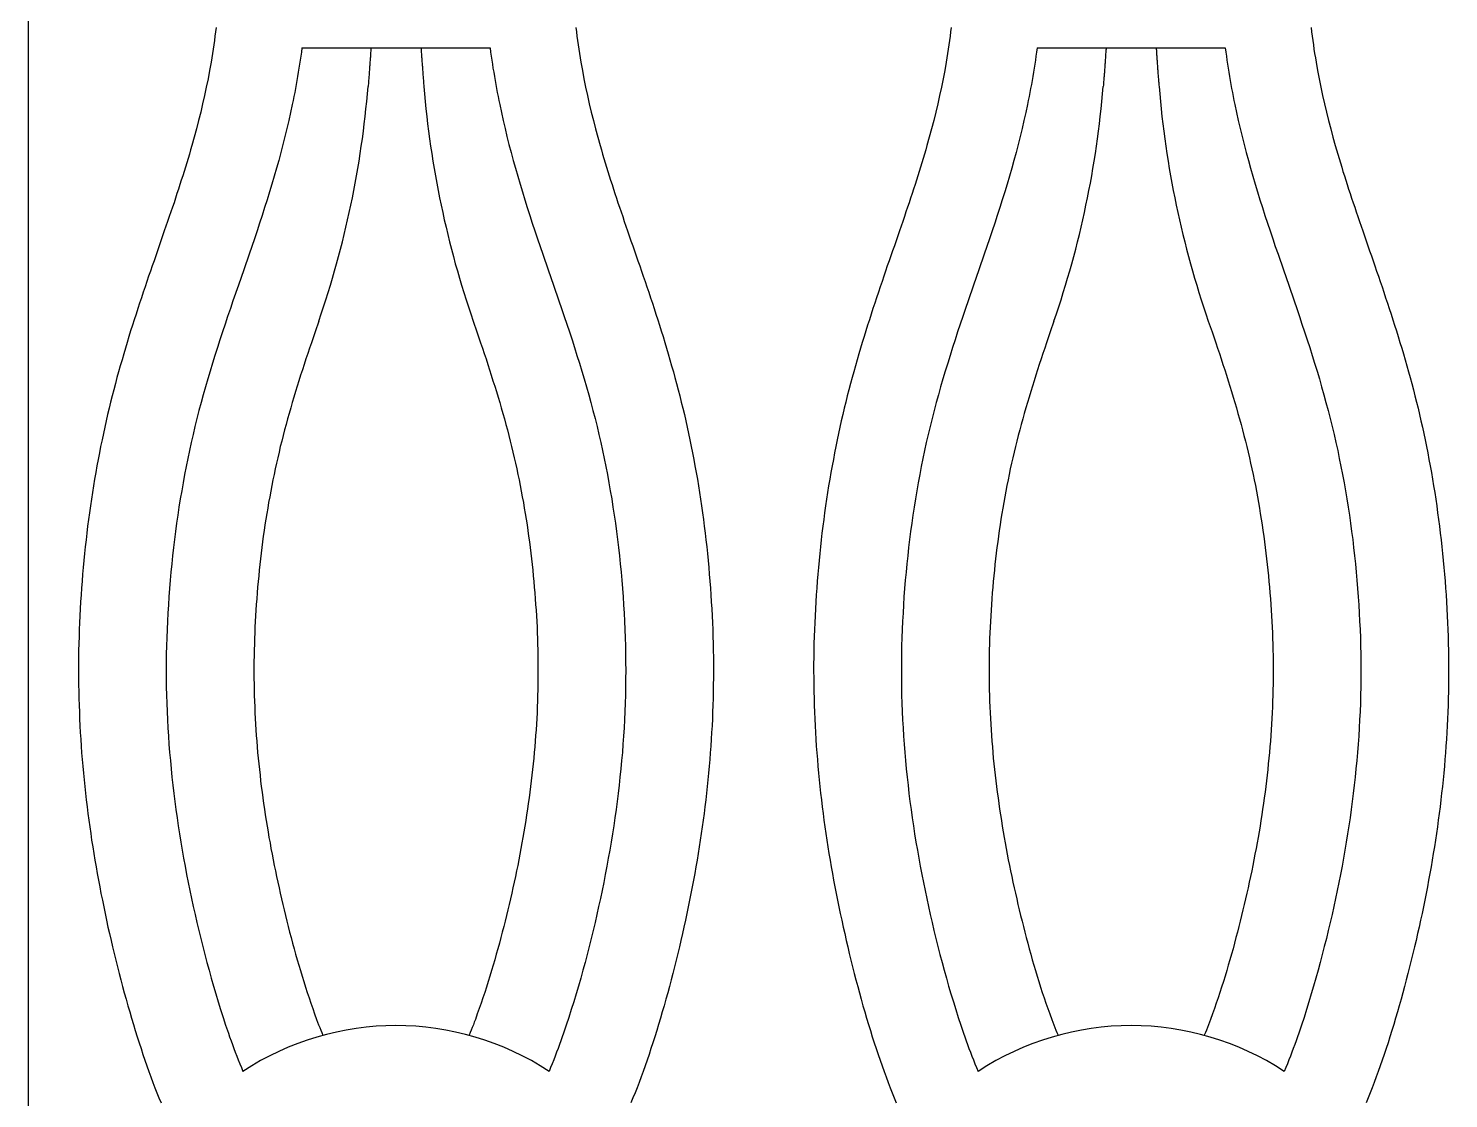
# Model space of a CAD drawing. Extents: x -111 to 2985, y -118 to 122.
# Drawn here: x -44.64 to -28.36, y 59.14 to 71.41 of the extents above; entities that cross this region are included whole.
import ezdxf

# ---------------------------------------------------------------- set-up
doc = ezdxf.new("R2010")
doc.units = 0
doc.layers.add('LAYER_03', color=5, linetype='CONTINUOUS')

msp = doc.modelspace()

# ---------------------------------------------------------------- linework, layer by layer
at = {"layer": 'LAYER_03'}
for points in [[(-44.641, 44.775), (-44.641, 81.499)], [(-42.49, 71.42), (-42.496, 71.369), (-42.502, 71.319), (-42.509, 71.269), (-42.516, 71.219), (-42.524, 71.17), (-42.531, 71.12), (-42.539, 71.071), (-42.547, 71.022), (-42.564, 70.925), (-42.582, 70.829), (-42.602, 70.733), (-42.622, 70.638), (-42.644, 70.543), (-42.666, 70.447), (-42.69, 70.352), (-42.715, 70.257), (-42.741, 70.16), (-42.768, 70.064), (-42.782, 70.015), (-42.796, 69.966), (-42.811, 69.917), (-42.826, 69.868), (-42.841, 69.819), (-42.856, 69.769), (-42.872, 69.719), (-42.888, 69.668), (-42.904, 69.617), (-42.921, 69.566), (-42.938, 69.515), (-42.955, 69.463), (-42.972, 69.41), (-42.99, 69.357), (-43.008, 69.304), (-43.026, 69.25), (-43.045, 69.196), (-43.064, 69.141), (-43.083, 69.086), (-43.102, 69.03), (-43.122, 68.974), (-43.141, 68.917), (-43.161, 68.86), (-43.181, 68.802), (-43.201, 68.743), (-43.222, 68.685), (-43.242, 68.625), (-43.263, 68.566), (-43.283, 68.505), (-43.304, 68.444), (-43.325, 68.383), (-43.345, 68.321), (-43.366, 68.259), (-43.387, 68.196), (-43.407, 68.133), (-43.428, 68.069), (-43.448, 68.005), (-43.469, 67.94), (-43.489, 67.875), (-43.509, 67.809), (-43.529, 67.743), (-43.549, 67.676), (-43.568, 67.609), (-43.588, 67.542), (-43.607, 67.473), (-43.626, 67.405), (-43.644, 67.336), (-43.663, 67.266), (-43.681, 67.196), (-43.699, 67.125), (-43.716, 67.054), (-43.733, 66.982), (-43.75, 66.91), (-43.766, 66.838), (-43.782, 66.764), (-43.797, 66.691), (-43.813, 66.617), (-43.827, 66.543), (-43.842, 66.468), (-43.855, 66.393), (-43.869, 66.317), (-43.882, 66.241), (-43.895, 66.165), (-43.907, 66.088), (-43.919, 66.012), (-43.93, 65.935), (-43.941, 65.857), (-43.952, 65.779), (-43.962, 65.702), (-43.971, 65.624), (-43.98, 65.545), (-43.989, 65.467), (-43.998, 65.388), (-44.005, 65.309), (-44.013, 65.23), (-44.02, 65.151), (-44.026, 65.072), (-44.032, 64.993), (-44.038, 64.914), (-44.043, 64.834), (-44.047, 64.755), (-44.051, 64.676), (-44.055, 64.596), (-44.058, 64.517), (-44.061, 64.438), (-44.063, 64.358), (-44.065, 64.279), (-44.066, 64.2), (-44.067, 64.121), (-44.067, 64.042), (-44.067, 63.963), (-44.066, 63.885), (-44.064, 63.806), (-44.063, 63.728), (-44.06, 63.65), (-44.057, 63.571), (-44.054, 63.493), (-44.05, 63.415), (-44.046, 63.338), (-44.041, 63.26), (-44.036, 63.182), (-44.031, 63.105), (-44.025, 63.027), (-44.018, 62.95), (-44.011, 62.873), (-44.003, 62.795), (-43.995, 62.718), (-43.987, 62.641), (-43.978, 62.564), (-43.969, 62.487), (-43.959, 62.41), (-43.949, 62.334), (-43.938, 62.257), (-43.927, 62.18), (-43.916, 62.103), (-43.904, 62.027), (-43.891, 61.95), (-43.879, 61.873), (-43.865, 61.797), (-43.852, 61.72), (-43.838, 61.644), (-43.823, 61.567), (-43.809, 61.491), (-43.793, 61.414), (-43.778, 61.338), (-43.762, 61.261), (-43.745, 61.185), (-43.729, 61.108), (-43.712, 61.032), (-43.694, 60.955), (-43.676, 60.879), (-43.658, 60.803), (-43.639, 60.727), (-43.62, 60.652), (-43.601, 60.576), (-43.582, 60.501), (-43.562, 60.427), (-43.542, 60.353), (-43.522, 60.279), (-43.501, 60.206), (-43.48, 60.134), (-43.459, 60.062), (-43.438, 59.991), (-43.416, 59.92), (-43.394, 59.851), (-43.372, 59.782), (-43.35, 59.714), (-43.328, 59.647), (-43.306, 59.581), (-43.283, 59.516), (-43.26, 59.452), (-43.237, 59.389), (-43.214, 59.327), (-43.191, 59.266), (-43.168, 59.207), (-43.145, 59.149), (-43.121, 59.092)], [(-38.364, 71.42), (-38.358, 71.369), (-38.352, 71.319), (-38.345, 71.269), (-38.338, 71.219), (-38.331, 71.17), (-38.323, 71.12), (-38.315, 71.071), (-38.307, 71.022), (-38.29, 70.925), (-38.272, 70.829), (-38.253, 70.733), (-38.232, 70.638), (-38.211, 70.543), (-38.188, 70.447), (-38.164, 70.352), (-38.139, 70.257), (-38.113, 70.16), (-38.086, 70.064), (-38.072, 70.015), (-38.058, 69.966), (-38.043, 69.917), (-38.029, 69.868), (-38.014, 69.819), (-37.998, 69.769), (-37.982, 69.719), (-37.966, 69.668), (-37.95, 69.617), (-37.934, 69.566), (-37.917, 69.515), (-37.9, 69.463), (-37.882, 69.41), (-37.864, 69.357), (-37.846, 69.304), (-37.828, 69.25), (-37.81, 69.196), (-37.791, 69.141), (-37.772, 69.086), (-37.752, 69.03), (-37.733, 68.974), (-37.713, 68.917), (-37.693, 68.86), (-37.673, 68.802), (-37.653, 68.743), (-37.633, 68.685), (-37.612, 68.625), (-37.592, 68.566), (-37.571, 68.505), (-37.55, 68.444), (-37.53, 68.383), (-37.509, 68.321), (-37.488, 68.259), (-37.468, 68.196), (-37.447, 68.133), (-37.427, 68.069), (-37.406, 68.005), (-37.386, 67.94), (-37.365, 67.875), (-37.345, 67.809), (-37.325, 67.743), (-37.306, 67.676), (-37.286, 67.609), (-37.267, 67.542), (-37.247, 67.473), (-37.229, 67.405), (-37.21, 67.336), (-37.192, 67.266), (-37.173, 67.196), (-37.156, 67.125), (-37.138, 67.054), (-37.121, 66.982), (-37.105, 66.91), (-37.088, 66.838), (-37.072, 66.764), (-37.057, 66.691), (-37.042, 66.617), (-37.027, 66.543), (-37.013, 66.468), (-36.999, 66.393), (-36.985, 66.317), (-36.972, 66.241), (-36.96, 66.165), (-36.947, 66.088), (-36.936, 66.012), (-36.924, 65.935), (-36.913, 65.857), (-36.903, 65.779), (-36.893, 65.702), (-36.883, 65.624), (-36.874, 65.545), (-36.865, 65.467), (-36.857, 65.388), (-36.849, 65.309), (-36.842, 65.23), (-36.835, 65.151), (-36.828, 65.072), (-36.822, 64.993), (-36.817, 64.914), (-36.812, 64.834), (-36.807, 64.755), (-36.803, 64.676), (-36.799, 64.596), (-36.796, 64.517), (-36.793, 64.438), (-36.791, 64.358), (-36.79, 64.279), (-36.788, 64.2), (-36.788, 64.121), (-36.787, 64.042), (-36.788, 63.963), (-36.789, 63.885), (-36.79, 63.806), (-36.792, 63.728), (-36.794, 63.65), (-36.797, 63.571), (-36.8, 63.493), (-36.804, 63.415), (-36.808, 63.338), (-36.813, 63.26), (-36.818, 63.182), (-36.824, 63.105), (-36.83, 63.027), (-36.836, 62.95), (-36.843, 62.873), (-36.851, 62.795), (-36.859, 62.718), (-36.867, 62.641), (-36.876, 62.564), (-36.886, 62.487), (-36.895, 62.41), (-36.905, 62.334), (-36.916, 62.257), (-36.927, 62.18), (-36.939, 62.103), (-36.951, 62.027), (-36.963, 61.95), (-36.976, 61.873), (-36.989, 61.797), (-37.002, 61.72), (-37.016, 61.644), (-37.031, 61.567), (-37.046, 61.491), (-37.061, 61.414), (-37.076, 61.338), (-37.092, 61.261), (-37.109, 61.185), (-37.126, 61.108), (-37.143, 61.032), (-37.16, 60.955), (-37.178, 60.879), (-37.196, 60.803), (-37.215, 60.727), (-37.234, 60.652), (-37.253, 60.576), (-37.273, 60.501), (-37.292, 60.427), (-37.312, 60.353), (-37.333, 60.279), (-37.353, 60.206), (-37.374, 60.134), (-37.395, 60.062), (-37.417, 59.991), (-37.438, 59.92), (-37.46, 59.851), (-37.482, 59.782), (-37.504, 59.714), (-37.526, 59.647), (-37.549, 59.581), (-37.571, 59.516), (-37.594, 59.452), (-37.617, 59.389), (-37.64, 59.327), (-37.663, 59.266), (-37.686, 59.207), (-37.71, 59.149), (-37.733, 59.092)], [(-34.062, 71.42), (-34.068, 71.369), (-34.074, 71.319), (-34.081, 71.269), (-34.088, 71.219), (-34.095, 71.17), (-34.103, 71.12), (-34.111, 71.071), (-34.119, 71.022), (-34.136, 70.925), (-34.154, 70.829), (-34.174, 70.733), (-34.194, 70.638), (-34.216, 70.543), (-34.238, 70.447), (-34.262, 70.352), (-34.287, 70.257), (-34.313, 70.16), (-34.34, 70.064), (-34.354, 70.015), (-34.368, 69.966), (-34.383, 69.917), (-34.398, 69.868), (-34.413, 69.819), (-34.428, 69.769), (-34.444, 69.719), (-34.46, 69.668), (-34.476, 69.617), (-34.493, 69.566), (-34.509, 69.515), (-34.527, 69.463), (-34.544, 69.41), (-34.562, 69.357), (-34.58, 69.304), (-34.598, 69.25), (-34.617, 69.196), (-34.635, 69.141), (-34.655, 69.086), (-34.674, 69.03), (-34.693, 68.974), (-34.713, 68.917), (-34.733, 68.86), (-34.753, 68.802), (-34.773, 68.743), (-34.794, 68.685), (-34.814, 68.625), (-34.835, 68.566), (-34.855, 68.505), (-34.876, 68.444), (-34.897, 68.383), (-34.917, 68.321), (-34.938, 68.259), (-34.959, 68.196), (-34.979, 68.133), (-35, 68.069), (-35.02, 68.005), (-35.041, 67.94), (-35.061, 67.875), (-35.081, 67.809), (-35.101, 67.743), (-35.121, 67.676), (-35.14, 67.609), (-35.16, 67.542), (-35.179, 67.473), (-35.198, 67.405), (-35.216, 67.336), (-35.235, 67.266), (-35.253, 67.196), (-35.27, 67.125), (-35.288, 67.054), (-35.305, 66.982), (-35.322, 66.91), (-35.338, 66.838), (-35.354, 66.764), (-35.369, 66.691), (-35.384, 66.617), (-35.399, 66.543), (-35.413, 66.468), (-35.427, 66.393), (-35.441, 66.317), (-35.454, 66.241), (-35.467, 66.165), (-35.479, 66.088), (-35.491, 66.012), (-35.502, 65.935), (-35.513, 65.857), (-35.523, 65.779), (-35.533, 65.702), (-35.543, 65.624), (-35.552, 65.545), (-35.561, 65.467), (-35.569, 65.388), (-35.577, 65.309), (-35.585, 65.23), (-35.592, 65.151), (-35.598, 65.072), (-35.604, 64.993), (-35.61, 64.914), (-35.615, 64.834), (-35.619, 64.755), (-35.623, 64.676), (-35.627, 64.596), (-35.63, 64.517), (-35.633, 64.438), (-35.635, 64.358), (-35.637, 64.279), (-35.638, 64.2), (-35.639, 64.121), (-35.639, 64.042), (-35.638, 63.963), (-35.638, 63.885), (-35.636, 63.806), (-35.634, 63.728), (-35.632, 63.65), (-35.629, 63.571), (-35.626, 63.493), (-35.622, 63.415), (-35.618, 63.338), (-35.613, 63.26), (-35.608, 63.182), (-35.602, 63.105), (-35.596, 63.027), (-35.59, 62.95), (-35.583, 62.873), (-35.575, 62.795), (-35.567, 62.718), (-35.559, 62.641), (-35.55, 62.564), (-35.541, 62.487), (-35.531, 62.41), (-35.521, 62.334), (-35.51, 62.257), (-35.499, 62.18), (-35.488, 62.103), (-35.476, 62.027), (-35.463, 61.95), (-35.451, 61.873), (-35.437, 61.797), (-35.424, 61.72), (-35.41, 61.644), (-35.395, 61.567), (-35.381, 61.491), (-35.365, 61.414), (-35.35, 61.338), (-35.334, 61.261), (-35.317, 61.185), (-35.301, 61.108), (-35.283, 61.032), (-35.266, 60.955), (-35.248, 60.879), (-35.23, 60.803), (-35.211, 60.727), (-35.192, 60.652), (-35.173, 60.576), (-35.154, 60.501), (-35.134, 60.427), (-35.114, 60.353), (-35.093, 60.279), (-35.073, 60.206), (-35.052, 60.134), (-35.031, 60.062), (-35.01, 59.991), (-34.988, 59.92), (-34.966, 59.851), (-34.944, 59.782), (-34.922, 59.714), (-34.9, 59.647), (-34.877, 59.581), (-34.855, 59.516), (-34.832, 59.452), (-34.809, 59.389), (-34.786, 59.327), (-34.763, 59.266), (-34.74, 59.207), (-34.717, 59.149), (-34.693, 59.092)], [(-29.936, 71.42), (-29.93, 71.369), (-29.924, 71.319), (-29.917, 71.269), (-29.91, 71.219), (-29.903, 71.17), (-29.895, 71.12), (-29.887, 71.071), (-29.879, 71.022), (-29.862, 70.925), (-29.844, 70.829), (-29.824, 70.733), (-29.804, 70.638), (-29.782, 70.543), (-29.76, 70.447), (-29.736, 70.352), (-29.711, 70.257), (-29.685, 70.16), (-29.658, 70.064), (-29.644, 70.015), (-29.63, 69.966), (-29.615, 69.917), (-29.6, 69.868), (-29.585, 69.819), (-29.57, 69.769), (-29.554, 69.719), (-29.538, 69.668), (-29.522, 69.617), (-29.505, 69.566), (-29.489, 69.515), (-29.471, 69.463), (-29.454, 69.41), (-29.436, 69.357), (-29.418, 69.304), (-29.4, 69.25), (-29.381, 69.196), (-29.363, 69.141), (-29.344, 69.086), (-29.324, 69.03), (-29.305, 68.974), (-29.285, 68.917), (-29.265, 68.86), (-29.245, 68.802), (-29.225, 68.743), (-29.204, 68.685), (-29.184, 68.625), (-29.163, 68.566), (-29.143, 68.505), (-29.122, 68.444), (-29.102, 68.383), (-29.081, 68.321), (-29.06, 68.259), (-29.04, 68.196), (-29.019, 68.133), (-28.998, 68.069), (-28.978, 68.005), (-28.958, 67.94), (-28.937, 67.875), (-28.917, 67.809), (-28.897, 67.743), (-28.877, 67.676), (-28.858, 67.609), (-28.838, 67.542), (-28.819, 67.473), (-28.8, 67.405), (-28.782, 67.336), (-28.763, 67.266), (-28.745, 67.196), (-28.728, 67.125), (-28.71, 67.054), (-28.693, 66.982), (-28.676, 66.91), (-28.66, 66.838), (-28.644, 66.764), (-28.629, 66.691), (-28.614, 66.617), (-28.599, 66.543), (-28.585, 66.468), (-28.571, 66.393), (-28.557, 66.317), (-28.544, 66.241), (-28.532, 66.165), (-28.519, 66.088), (-28.507, 66.012), (-28.496, 65.935), (-28.485, 65.857), (-28.475, 65.779), (-28.465, 65.702), (-28.455, 65.624), (-28.446, 65.545), (-28.437, 65.467), (-28.429, 65.388), (-28.421, 65.309), (-28.413, 65.23), (-28.407, 65.151), (-28.4, 65.072), (-28.394, 64.993), (-28.389, 64.914), (-28.383, 64.834), (-28.379, 64.755), (-28.375, 64.676), (-28.371, 64.596), (-28.368, 64.517), (-28.365, 64.438), (-28.363, 64.358), (-28.361, 64.279), (-28.36, 64.2), (-28.36, 64.121), (-28.359, 64.042), (-28.36, 63.963), (-28.36, 63.885), (-28.362, 63.806), (-28.364, 63.728), (-28.366, 63.65), (-28.369, 63.571), (-28.372, 63.493), (-28.376, 63.415), (-28.38, 63.338), (-28.385, 63.26), (-28.39, 63.182), (-28.396, 63.105), (-28.402, 63.027), (-28.408, 62.95), (-28.415, 62.873), (-28.423, 62.795), (-28.431, 62.718), (-28.439, 62.641), (-28.448, 62.564), (-28.457, 62.487), (-28.467, 62.41), (-28.477, 62.334), (-28.488, 62.257), (-28.499, 62.18), (-28.511, 62.103), (-28.522, 62.027), (-28.535, 61.95), (-28.548, 61.873), (-28.561, 61.797), (-28.574, 61.72), (-28.588, 61.644), (-28.603, 61.567), (-28.618, 61.491), (-28.633, 61.414), (-28.648, 61.338), (-28.664, 61.261), (-28.681, 61.185), (-28.698, 61.108), (-28.715, 61.032), (-28.732, 60.955), (-28.75, 60.879), (-28.768, 60.803), (-28.787, 60.727), (-28.806, 60.652), (-28.825, 60.576), (-28.844, 60.501), (-28.864, 60.427), (-28.884, 60.353), (-28.905, 60.279), (-28.925, 60.206), (-28.946, 60.134), (-28.967, 60.062), (-28.989, 59.991), (-29.01, 59.92), (-29.032, 59.851), (-29.054, 59.782), (-29.076, 59.714), (-29.098, 59.647), (-29.121, 59.581), (-29.143, 59.516), (-29.166, 59.452), (-29.189, 59.389), (-29.212, 59.327), (-29.235, 59.266), (-29.258, 59.207), (-29.281, 59.149), (-29.305, 59.092)], [(-41.506, 71.184), (-41.512, 71.137), (-41.519, 71.091), (-41.525, 71.044), (-41.532, 70.998), (-41.54, 70.951), (-41.547, 70.905), (-41.555, 70.858), (-41.563, 70.812), (-41.571, 70.766), (-41.58, 70.72), (-41.588, 70.673), (-41.597, 70.627), (-41.607, 70.581), (-41.616, 70.535), (-41.636, 70.443), (-41.656, 70.351), (-41.677, 70.259), (-41.7, 70.168), (-41.723, 70.077), (-41.746, 69.986), (-41.771, 69.895), (-41.796, 69.804), (-41.822, 69.714), (-41.849, 69.624), (-41.876, 69.534), (-41.904, 69.444), (-41.933, 69.354), (-41.961, 69.265), (-41.991, 69.175), (-42.02, 69.086), (-42.05, 68.997), (-42.081, 68.908), (-42.111, 68.819), (-42.173, 68.641), (-42.234, 68.463), (-42.296, 68.285), (-42.326, 68.196), (-42.357, 68.107), (-42.387, 68.018), (-42.416, 67.929), (-42.445, 67.839), (-42.474, 67.75), (-42.503, 67.66), (-42.531, 67.57), (-42.558, 67.48), (-42.585, 67.39), (-42.611, 67.3), (-42.637, 67.209), (-42.662, 67.118), (-42.686, 67.027), (-42.709, 66.936), (-42.732, 66.845), (-42.754, 66.753), (-42.775, 66.662), (-42.795, 66.57), (-42.815, 66.478), (-42.833, 66.386), (-42.851, 66.293), (-42.868, 66.201), (-42.884, 66.108), (-42.9, 66.015), (-42.915, 65.922), (-42.929, 65.829), (-42.942, 65.736), (-42.955, 65.643), (-42.967, 65.55), (-42.978, 65.456), (-42.989, 65.363), (-42.998, 65.269), (-43.008, 65.176), (-43.016, 65.082), (-43.024, 64.988), (-43.031, 64.894), (-43.037, 64.8), (-43.043, 64.706), (-43.047, 64.612), (-43.052, 64.518), (-43.055, 64.424), (-43.058, 64.33), (-43.06, 64.236), (-43.061, 64.142), (-43.061, 64.048), (-43.061, 63.954), (-43.06, 63.86), (-43.058, 63.766), (-43.055, 63.672), (-43.051, 63.578), (-43.047, 63.484), (-43.042, 63.39), (-43.036, 63.296), (-43.03, 63.202), (-43.022, 63.108), (-43.014, 63.015), (-43.005, 62.921), (-42.996, 62.827), (-42.985, 62.734), (-42.974, 62.64), (-42.963, 62.547), (-42.95, 62.454), (-42.937, 62.361), (-42.923, 62.268), (-42.909, 62.175), (-42.894, 62.082), (-42.878, 61.989), (-42.862, 61.896), (-42.845, 61.804), (-42.827, 61.711), (-42.809, 61.619), (-42.79, 61.527), (-42.771, 61.435), (-42.751, 61.343), (-42.73, 61.251), (-42.709, 61.159), (-42.687, 61.068), (-42.665, 60.976), (-42.642, 60.885), (-42.619, 60.794), (-42.595, 60.703), (-42.57, 60.612), (-42.545, 60.522), (-42.519, 60.431), (-42.493, 60.341), (-42.466, 60.251), (-42.438, 60.161), (-42.409, 60.071), (-42.38, 59.982), (-42.349, 59.893), (-42.334, 59.848), (-42.318, 59.804), (-42.302, 59.76), (-42.286, 59.716), (-42.27, 59.672), (-42.253, 59.628), (-42.236, 59.584), (-42.218, 59.54), (-42.2, 59.497), (-42.182, 59.453)], [(-41.506, 71.184), (-39.348, 71.184)], [(-40.714, 71.184), (-40.715, 71.171), (-40.716, 71.158), (-40.717, 71.145), (-40.718, 71.132), (-40.719, 71.118), (-40.72, 71.105), (-40.72, 71.092), (-40.721, 71.078), (-40.722, 71.065), (-40.723, 71.051), (-40.724, 71.038), (-40.725, 71.024), (-40.726, 71.011), (-40.727, 70.997), (-40.728, 70.983), (-40.729, 70.97), (-40.73, 70.956), (-40.731, 70.942), (-40.732, 70.928), (-40.733, 70.914), (-40.734, 70.9), (-40.735, 70.886), (-40.736, 70.872), (-40.738, 70.858), (-40.739, 70.844), (-40.74, 70.829), (-40.741, 70.815), (-40.742, 70.801), (-40.743, 70.786), (-40.744, 70.772), (-40.746, 70.757), (-40.747, 70.743)], [(-40.14, 71.184), (-40.139, 71.171), (-40.138, 71.158), (-40.137, 71.145), (-40.137, 71.132), (-40.136, 71.118), (-40.135, 71.105), (-40.134, 71.092), (-40.133, 71.078), (-40.132, 71.065), (-40.131, 71.051), (-40.13, 71.038), (-40.129, 71.024), (-40.128, 71.011), (-40.127, 70.997), (-40.126, 70.983), (-40.125, 70.97), (-40.124, 70.956), (-40.123, 70.942), (-40.122, 70.928), (-40.121, 70.914), (-40.12, 70.9), (-40.119, 70.886), (-40.118, 70.872), (-40.117, 70.858), (-40.116, 70.844), (-40.115, 70.829), (-40.113, 70.815), (-40.112, 70.801), (-40.111, 70.786), (-40.11, 70.772), (-40.109, 70.757), (-40.108, 70.743)], [(-39.348, 71.184), (-39.342, 71.137), (-39.336, 71.091), (-39.329, 71.044), (-39.322, 70.998), (-39.315, 70.951), (-39.307, 70.905), (-39.299, 70.858), (-39.291, 70.812), (-39.283, 70.766), (-39.275, 70.72), (-39.266, 70.673), (-39.257, 70.627), (-39.248, 70.581), (-39.238, 70.535), (-39.219, 70.443), (-39.198, 70.351), (-39.177, 70.259), (-39.155, 70.168), (-39.132, 70.077), (-39.108, 69.986), (-39.083, 69.895), (-39.058, 69.804), (-39.032, 69.714), (-39.005, 69.624), (-38.978, 69.534), (-38.95, 69.444), (-38.922, 69.354), (-38.893, 69.265), (-38.864, 69.175), (-38.834, 69.086), (-38.804, 68.997), (-38.774, 68.908), (-38.743, 68.819), (-38.682, 68.641), (-38.62, 68.463), (-38.559, 68.285), (-38.528, 68.196), (-38.498, 68.107), (-38.468, 68.018), (-38.438, 67.929), (-38.409, 67.839), (-38.38, 67.75), (-38.352, 67.66), (-38.324, 67.57), (-38.296, 67.48), (-38.27, 67.39), (-38.243, 67.3), (-38.218, 67.209), (-38.193, 67.118), (-38.169, 67.027), (-38.145, 66.936), (-38.122, 66.845), (-38.1, 66.753), (-38.079, 66.662), (-38.059, 66.57), (-38.04, 66.478), (-38.021, 66.386), (-38.003, 66.293), (-37.986, 66.201), (-37.97, 66.108), (-37.954, 66.015), (-37.94, 65.922), (-37.925, 65.829), (-37.912, 65.736), (-37.899, 65.643), (-37.887, 65.55), (-37.876, 65.456), (-37.866, 65.363), (-37.856, 65.269), (-37.847, 65.176), (-37.838, 65.082), (-37.831, 64.988), (-37.824, 64.894), (-37.817, 64.8), (-37.812, 64.706), (-37.807, 64.612), (-37.803, 64.518), (-37.799, 64.424), (-37.797, 64.33), (-37.795, 64.236), (-37.794, 64.142), (-37.793, 64.048), (-37.794, 63.954), (-37.795, 63.86), (-37.797, 63.766), (-37.799, 63.672), (-37.803, 63.578), (-37.807, 63.484), (-37.812, 63.39), (-37.818, 63.296), (-37.825, 63.202), (-37.832, 63.108), (-37.84, 63.015), (-37.849, 62.921), (-37.859, 62.827), (-37.869, 62.734), (-37.88, 62.64), (-37.892, 62.547), (-37.904, 62.454), (-37.917, 62.361), (-37.931, 62.268), (-37.945, 62.175), (-37.96, 62.082), (-37.976, 61.989), (-37.993, 61.896), (-38.01, 61.804), (-38.027, 61.711), (-38.045, 61.619), (-38.064, 61.527), (-38.084, 61.435), (-38.104, 61.343), (-38.124, 61.251), (-38.145, 61.159), (-38.167, 61.068), (-38.189, 60.976), (-38.212, 60.885), (-38.236, 60.794), (-38.26, 60.703), (-38.284, 60.612), (-38.309, 60.522), (-38.335, 60.431), (-38.362, 60.341), (-38.389, 60.251), (-38.417, 60.161), (-38.445, 60.071), (-38.475, 59.982), (-38.505, 59.893), (-38.52, 59.848), (-38.536, 59.804), (-38.552, 59.76), (-38.568, 59.716), (-38.585, 59.672), (-38.602, 59.628), (-38.619, 59.584), (-38.636, 59.54), (-38.654, 59.497), (-38.672, 59.453)], [(-33.078, 71.184), (-33.084, 71.137), (-33.091, 71.091), (-33.097, 71.044), (-33.104, 70.998), (-33.112, 70.951), (-33.119, 70.905), (-33.127, 70.858), (-33.135, 70.812), (-33.143, 70.766), (-33.152, 70.72), (-33.16, 70.673), (-33.169, 70.627), (-33.178, 70.581), (-33.188, 70.535), (-33.207, 70.443), (-33.228, 70.351), (-33.249, 70.259), (-33.271, 70.168), (-33.294, 70.077), (-33.318, 69.986), (-33.343, 69.895), (-33.368, 69.804), (-33.394, 69.714), (-33.421, 69.624), (-33.448, 69.534), (-33.476, 69.444), (-33.504, 69.354), (-33.533, 69.265), (-33.562, 69.175), (-33.592, 69.086), (-33.622, 68.997), (-33.652, 68.908), (-33.683, 68.819), (-33.744, 68.641), (-33.806, 68.463), (-33.868, 68.285), (-33.898, 68.196), (-33.928, 68.107), (-33.958, 68.018), (-33.988, 67.929), (-34.017, 67.839), (-34.046, 67.75), (-34.075, 67.66), (-34.102, 67.57), (-34.13, 67.48), (-34.157, 67.39), (-34.183, 67.3), (-34.208, 67.209), (-34.233, 67.118), (-34.258, 67.027), (-34.281, 66.936), (-34.304, 66.845), (-34.326, 66.753), (-34.347, 66.662), (-34.367, 66.57), (-34.386, 66.478), (-34.405, 66.386), (-34.423, 66.293), (-34.44, 66.201), (-34.456, 66.108), (-34.472, 66.015), (-34.487, 65.922), (-34.501, 65.829), (-34.514, 65.736), (-34.527, 65.643), (-34.539, 65.55), (-34.55, 65.456), (-34.56, 65.363), (-34.57, 65.269), (-34.579, 65.176), (-34.588, 65.082), (-34.596, 64.988), (-34.603, 64.894), (-34.609, 64.8), (-34.614, 64.706), (-34.619, 64.612), (-34.624, 64.518), (-34.627, 64.424), (-34.63, 64.33), (-34.632, 64.236), (-34.633, 64.142), (-34.633, 64.048), (-34.633, 63.954), (-34.632, 63.86), (-34.63, 63.766), (-34.627, 63.672), (-34.623, 63.578), (-34.619, 63.484), (-34.614, 63.39), (-34.608, 63.296), (-34.601, 63.202), (-34.594, 63.108), (-34.586, 63.015), (-34.577, 62.921), (-34.568, 62.827), (-34.557, 62.734), (-34.546, 62.64), (-34.535, 62.547), (-34.522, 62.454), (-34.509, 62.361), (-34.495, 62.268), (-34.481, 62.175), (-34.466, 62.082), (-34.45, 61.989), (-34.434, 61.896), (-34.417, 61.804), (-34.399, 61.711), (-34.381, 61.619), (-34.362, 61.527), (-34.343, 61.435), (-34.323, 61.343), (-34.302, 61.251), (-34.281, 61.159), (-34.259, 61.068), (-34.237, 60.976), (-34.214, 60.885), (-34.191, 60.794), (-34.167, 60.703), (-34.142, 60.612), (-34.117, 60.522), (-34.091, 60.431), (-34.065, 60.341), (-34.037, 60.251), (-34.01, 60.161), (-33.981, 60.071), (-33.952, 59.982), (-33.921, 59.893), (-33.906, 59.848), (-33.89, 59.804), (-33.874, 59.76), (-33.858, 59.716), (-33.841, 59.672), (-33.825, 59.628), (-33.808, 59.584), (-33.79, 59.54), (-33.772, 59.497), (-33.754, 59.453)], [(-33.078, 71.184), (-30.92, 71.184)], [(-32.286, 71.184), (-32.287, 71.171), (-32.288, 71.158), (-32.289, 71.145), (-32.29, 71.132), (-32.291, 71.118), (-32.291, 71.105), (-32.292, 71.092), (-32.293, 71.078), (-32.294, 71.065), (-32.295, 71.051), (-32.296, 71.038), (-32.297, 71.024), (-32.298, 71.011), (-32.299, 70.997), (-32.3, 70.983), (-32.301, 70.97), (-32.302, 70.956), (-32.303, 70.942), (-32.304, 70.928), (-32.305, 70.914), (-32.306, 70.9), (-32.307, 70.886), (-32.308, 70.872), (-32.309, 70.858), (-32.311, 70.844), (-32.312, 70.829), (-32.313, 70.815), (-32.314, 70.801), (-32.315, 70.786), (-32.316, 70.772), (-32.317, 70.757), (-32.319, 70.743)], [(-31.712, 71.184), (-31.711, 71.171), (-31.71, 71.158), (-31.709, 71.145), (-31.708, 71.132), (-31.708, 71.118), (-31.707, 71.105), (-31.706, 71.092), (-31.705, 71.078), (-31.704, 71.065), (-31.703, 71.051), (-31.702, 71.038), (-31.701, 71.024), (-31.7, 71.011), (-31.699, 70.997), (-31.698, 70.983), (-31.697, 70.97), (-31.696, 70.956), (-31.695, 70.942), (-31.694, 70.928), (-31.693, 70.914), (-31.692, 70.9), (-31.691, 70.886), (-31.69, 70.872), (-31.689, 70.858), (-31.688, 70.844), (-31.686, 70.829), (-31.685, 70.815), (-31.684, 70.801), (-31.683, 70.786), (-31.682, 70.772), (-31.681, 70.757), (-31.679, 70.743)], [(-30.92, 71.184), (-30.914, 71.137), (-30.907, 71.091), (-30.901, 71.044), (-30.894, 70.998), (-30.887, 70.951), (-30.879, 70.905), (-30.871, 70.858), (-30.863, 70.812), (-30.855, 70.766), (-30.847, 70.72), (-30.838, 70.673), (-30.829, 70.627), (-30.82, 70.581), (-30.81, 70.535), (-30.791, 70.443), (-30.77, 70.351), (-30.749, 70.259), (-30.727, 70.168), (-30.704, 70.077), (-30.68, 69.986), (-30.655, 69.895), (-30.63, 69.804), (-30.604, 69.714), (-30.577, 69.624), (-30.55, 69.534), (-30.522, 69.444), (-30.494, 69.354), (-30.465, 69.265), (-30.436, 69.175), (-30.406, 69.086), (-30.376, 68.997), (-30.346, 68.908), (-30.315, 68.819), (-30.254, 68.641), (-30.192, 68.463), (-30.13, 68.285), (-30.1, 68.196), (-30.07, 68.107), (-30.04, 68.018), (-30.01, 67.929), (-29.981, 67.839), (-29.952, 67.75), (-29.923, 67.66), (-29.896, 67.57), (-29.868, 67.48), (-29.841, 67.39), (-29.815, 67.3), (-29.79, 67.209), (-29.765, 67.118), (-29.74, 67.027), (-29.717, 66.936), (-29.694, 66.845), (-29.672, 66.753), (-29.651, 66.662), (-29.631, 66.57), (-29.612, 66.478), (-29.593, 66.386), (-29.575, 66.293), (-29.558, 66.201), (-29.542, 66.108), (-29.526, 66.015), (-29.511, 65.922), (-29.497, 65.829), (-29.484, 65.736), (-29.471, 65.643), (-29.459, 65.55), (-29.448, 65.456), (-29.438, 65.363), (-29.428, 65.269), (-29.419, 65.176), (-29.41, 65.082), (-29.403, 64.988), (-29.396, 64.894), (-29.389, 64.8), (-29.384, 64.706), (-29.379, 64.612), (-29.375, 64.518), (-29.371, 64.424), (-29.368, 64.33), (-29.367, 64.236), (-29.365, 64.142), (-29.365, 64.048), (-29.365, 63.954), (-29.367, 63.86), (-29.368, 63.766), (-29.371, 63.672), (-29.375, 63.578), (-29.379, 63.484), (-29.384, 63.39), (-29.39, 63.296), (-29.397, 63.202), (-29.404, 63.108), (-29.412, 63.015), (-29.421, 62.921), (-29.43, 62.827), (-29.441, 62.734), (-29.452, 62.64), (-29.463, 62.547), (-29.476, 62.454), (-29.489, 62.361), (-29.503, 62.268), (-29.517, 62.175), (-29.532, 62.082), (-29.548, 61.989), (-29.564, 61.896), (-29.581, 61.804), (-29.599, 61.711), (-29.617, 61.619), (-29.636, 61.527), (-29.656, 61.435), (-29.676, 61.343), (-29.696, 61.251), (-29.717, 61.159), (-29.739, 61.068), (-29.761, 60.976), (-29.784, 60.885), (-29.807, 60.794), (-29.831, 60.703), (-29.856, 60.612), (-29.881, 60.522), (-29.907, 60.431), (-29.933, 60.341), (-29.961, 60.251), (-29.988, 60.161), (-30.017, 60.071), (-30.046, 59.982), (-30.077, 59.893), (-30.092, 59.848), (-30.108, 59.804), (-30.124, 59.76), (-30.14, 59.716), (-30.157, 59.672), (-30.173, 59.628), (-30.191, 59.584), (-30.208, 59.54), (-30.226, 59.497), (-30.244, 59.453)], [(-41.312, 68.053), (-41.355, 67.929), (-41.397, 67.805), (-41.418, 67.743), (-41.439, 67.681), (-41.459, 67.619), (-41.48, 67.557), (-41.5, 67.495), (-41.52, 67.432), (-41.54, 67.37), (-41.559, 67.308), (-41.578, 67.245), (-41.597, 67.182), (-41.616, 67.12), (-41.634, 67.057), (-41.652, 66.994), (-41.67, 66.931), (-41.687, 66.868), (-41.704, 66.805), (-41.721, 66.742), (-41.737, 66.678), (-41.753, 66.615), (-41.768, 66.551), (-41.783, 66.487), (-41.798, 66.424), (-41.812, 66.36), (-41.825, 66.296), (-41.838, 66.232), (-41.851, 66.168), (-41.863, 66.103), (-41.875, 66.039), (-41.887, 65.975), (-41.898, 65.91), (-41.909, 65.846), (-41.919, 65.781), (-41.929, 65.716), (-41.938, 65.652), (-41.948, 65.587), (-41.956, 65.522), (-41.965, 65.457), (-41.973, 65.392), (-41.981, 65.327), (-41.988, 65.262), (-41.995, 65.197), (-42.001, 65.132), (-42.008, 65.067), (-42.013, 65.002), (-42.019, 64.937), (-42.024, 64.871), (-42.029, 64.806), (-42.033, 64.741), (-42.037, 64.676), (-42.041, 64.61), (-42.044, 64.545), (-42.047, 64.48), (-42.049, 64.414), (-42.051, 64.349), (-42.053, 64.284), (-42.054, 64.218), (-42.055, 64.153), (-42.056, 64.087), (-42.056, 64.022), (-42.055, 63.956), (-42.054, 63.891), (-42.053, 63.826), (-42.052, 63.76), (-42.05, 63.695), (-42.047, 63.63), (-42.044, 63.564), (-42.041, 63.499), (-42.037, 63.434), (-42.033, 63.368), (-42.029, 63.303), (-42.024, 63.238), (-42.019, 63.173), (-42.013, 63.107), (-42.007, 63.042), (-42, 62.977), (-41.993, 62.912), (-41.986, 62.847), (-41.979, 62.782), (-41.971, 62.717), (-41.962, 62.652), (-41.954, 62.587), (-41.945, 62.523), (-41.935, 62.458), (-41.925, 62.393), (-41.915, 62.329), (-41.905, 62.264), (-41.894, 62.2), (-41.883, 62.135), (-41.871, 62.071), (-41.86, 62.006), (-41.848, 61.942), (-41.835, 61.878), (-41.822, 61.814), (-41.809, 61.75), (-41.796, 61.686), (-41.782, 61.622), (-41.768, 61.558), (-41.754, 61.494), (-41.739, 61.43), (-41.725, 61.366), (-41.709, 61.303), (-41.694, 61.239), (-41.678, 61.176), (-41.662, 61.112), (-41.646, 61.049), (-41.629, 60.986), (-41.612, 60.922), (-41.595, 60.859), (-41.578, 60.796), (-41.56, 60.733), (-41.542, 60.671), (-41.523, 60.608), (-41.504, 60.545), (-41.485, 60.483), (-41.465, 60.42), (-41.445, 60.358), (-41.424, 60.296), (-41.403, 60.234), (-41.382, 60.172), (-41.36, 60.111), (-41.337, 60.049), (-41.326, 60.019), (-41.314, 59.988), (-41.302, 59.958), (-41.29, 59.927), (-41.278, 59.897), (-41.265, 59.867)], [(-39.542, 68.053), (-39.5, 67.929), (-39.457, 67.805), (-39.436, 67.743), (-39.416, 67.681), (-39.395, 67.619), (-39.375, 67.557), (-39.354, 67.495), (-39.334, 67.432), (-39.315, 67.37), (-39.295, 67.308), (-39.276, 67.245), (-39.257, 67.182), (-39.238, 67.12), (-39.22, 67.057), (-39.202, 66.994), (-39.184, 66.931), (-39.167, 66.868), (-39.15, 66.805), (-39.133, 66.742), (-39.117, 66.678), (-39.101, 66.615), (-39.086, 66.551), (-39.071, 66.487), (-39.057, 66.424), (-39.043, 66.36), (-39.029, 66.296), (-39.016, 66.232), (-39.003, 66.168), (-38.991, 66.103), (-38.979, 66.039), (-38.967, 65.975), (-38.956, 65.91), (-38.946, 65.846), (-38.935, 65.781), (-38.925, 65.716), (-38.916, 65.652), (-38.907, 65.587), (-38.898, 65.522), (-38.889, 65.457), (-38.881, 65.392), (-38.874, 65.327), (-38.866, 65.262), (-38.859, 65.197), (-38.853, 65.132), (-38.847, 65.067), (-38.841, 65.002), (-38.835, 64.937), (-38.83, 64.871), (-38.826, 64.806), (-38.821, 64.741), (-38.817, 64.676), (-38.814, 64.61), (-38.81, 64.545), (-38.808, 64.48), (-38.805, 64.414), (-38.803, 64.349), (-38.801, 64.284), (-38.8, 64.218), (-38.799, 64.153), (-38.799, 64.087), (-38.799, 64.022), (-38.799, 63.956), (-38.8, 63.891), (-38.801, 63.826), (-38.803, 63.76), (-38.805, 63.695), (-38.807, 63.63), (-38.81, 63.564), (-38.813, 63.499), (-38.817, 63.434), (-38.821, 63.368), (-38.826, 63.303), (-38.831, 63.238), (-38.836, 63.173), (-38.841, 63.107), (-38.848, 63.042), (-38.854, 62.977), (-38.861, 62.912), (-38.868, 62.847), (-38.876, 62.782), (-38.884, 62.717), (-38.892, 62.652), (-38.901, 62.587), (-38.91, 62.523), (-38.919, 62.458), (-38.929, 62.393), (-38.939, 62.329), (-38.95, 62.264), (-38.96, 62.2), (-38.971, 62.135), (-38.983, 62.071), (-38.995, 62.006), (-39.007, 61.942), (-39.019, 61.878), (-39.032, 61.814), (-39.045, 61.75), (-39.058, 61.686), (-39.072, 61.622), (-39.086, 61.558), (-39.1, 61.494), (-39.115, 61.43), (-39.13, 61.366), (-39.145, 61.303), (-39.16, 61.239), (-39.176, 61.176), (-39.192, 61.112), (-39.208, 61.049), (-39.225, 60.986), (-39.242, 60.922), (-39.259, 60.859), (-39.277, 60.796), (-39.295, 60.733), (-39.313, 60.671), (-39.331, 60.608), (-39.35, 60.545), (-39.37, 60.483), (-39.389, 60.42), (-39.409, 60.358), (-39.43, 60.296), (-39.451, 60.234), (-39.472, 60.172), (-39.495, 60.111), (-39.517, 60.049), (-39.529, 60.019), (-39.54, 59.988), (-39.552, 59.958), (-39.564, 59.927), (-39.577, 59.897), (-39.589, 59.867)], [(-32.884, 68.053), (-32.927, 67.929), (-32.969, 67.805), (-32.99, 67.743), (-33.011, 67.681), (-33.031, 67.619), (-33.052, 67.557), (-33.072, 67.495), (-33.092, 67.432), (-33.112, 67.37), (-33.131, 67.308), (-33.15, 67.245), (-33.169, 67.182), (-33.188, 67.12), (-33.206, 67.057), (-33.224, 66.994), (-33.242, 66.931), (-33.259, 66.868), (-33.276, 66.805), (-33.293, 66.742), (-33.309, 66.678), (-33.325, 66.615), (-33.34, 66.551), (-33.355, 66.487), (-33.37, 66.424), (-33.384, 66.36), (-33.397, 66.296), (-33.41, 66.232), (-33.423, 66.168), (-33.435, 66.103), (-33.447, 66.039), (-33.459, 65.975), (-33.47, 65.91), (-33.481, 65.846), (-33.491, 65.781), (-33.501, 65.716), (-33.51, 65.652), (-33.52, 65.587), (-33.528, 65.522), (-33.537, 65.457), (-33.545, 65.392), (-33.553, 65.327), (-33.56, 65.262), (-33.567, 65.197), (-33.573, 65.132), (-33.58, 65.067), (-33.585, 65.002), (-33.591, 64.937), (-33.596, 64.871), (-33.601, 64.806), (-33.605, 64.741), (-33.609, 64.676), (-33.613, 64.61), (-33.616, 64.545), (-33.619, 64.48), (-33.621, 64.414), (-33.623, 64.349), (-33.625, 64.284), (-33.626, 64.218), (-33.627, 64.153), (-33.627, 64.087), (-33.627, 64.022), (-33.627, 63.956), (-33.626, 63.891), (-33.625, 63.826), (-33.623, 63.76), (-33.621, 63.695), (-33.619, 63.63), (-33.616, 63.564), (-33.613, 63.499), (-33.609, 63.434), (-33.605, 63.368), (-33.601, 63.303), (-33.596, 63.238), (-33.59, 63.173), (-33.585, 63.107), (-33.579, 63.042), (-33.572, 62.977), (-33.565, 62.912), (-33.558, 62.847), (-33.55, 62.782), (-33.543, 62.717), (-33.534, 62.652), (-33.525, 62.587), (-33.516, 62.523), (-33.507, 62.458), (-33.497, 62.393), (-33.487, 62.329), (-33.477, 62.264), (-33.466, 62.2), (-33.455, 62.135), (-33.443, 62.071), (-33.432, 62.006), (-33.419, 61.942), (-33.407, 61.878), (-33.394, 61.814), (-33.381, 61.75), (-33.368, 61.686), (-33.354, 61.622), (-33.34, 61.558), (-33.326, 61.494), (-33.311, 61.43), (-33.296, 61.366), (-33.281, 61.303), (-33.266, 61.239), (-33.25, 61.176), (-33.234, 61.112), (-33.218, 61.049), (-33.201, 60.986), (-33.184, 60.922), (-33.167, 60.859), (-33.15, 60.796), (-33.132, 60.733), (-33.113, 60.671), (-33.095, 60.608), (-33.076, 60.545), (-33.057, 60.483), (-33.037, 60.42), (-33.017, 60.358), (-32.996, 60.296), (-32.975, 60.234), (-32.954, 60.172), (-32.932, 60.111), (-32.909, 60.049), (-32.898, 60.019), (-32.886, 59.988), (-32.874, 59.958), (-32.862, 59.927), (-32.85, 59.897), (-32.837, 59.867)], [(-31.114, 68.053), (-31.071, 67.929), (-31.029, 67.805), (-31.008, 67.743), (-30.987, 67.681), (-30.967, 67.619), (-30.946, 67.557), (-30.926, 67.495), (-30.906, 67.432), (-30.887, 67.37), (-30.867, 67.308), (-30.848, 67.245), (-30.829, 67.182), (-30.81, 67.12), (-30.792, 67.057), (-30.774, 66.994), (-30.756, 66.931), (-30.739, 66.868), (-30.722, 66.805), (-30.705, 66.742), (-30.689, 66.678), (-30.673, 66.615), (-30.658, 66.551), (-30.643, 66.487), (-30.629, 66.424), (-30.614, 66.36), (-30.601, 66.296), (-30.588, 66.232), (-30.575, 66.168), (-30.563, 66.103), (-30.551, 66.039), (-30.539, 65.975), (-30.528, 65.91), (-30.518, 65.846), (-30.507, 65.781), (-30.497, 65.716), (-30.488, 65.652), (-30.479, 65.587), (-30.47, 65.522), (-30.461, 65.457), (-30.453, 65.392), (-30.446, 65.327), (-30.438, 65.262), (-30.431, 65.197), (-30.425, 65.132), (-30.419, 65.067), (-30.413, 65.002), (-30.407, 64.937), (-30.402, 64.871), (-30.397, 64.806), (-30.393, 64.741), (-30.389, 64.676), (-30.386, 64.61), (-30.382, 64.545), (-30.379, 64.48), (-30.377, 64.414), (-30.375, 64.349), (-30.373, 64.284), (-30.372, 64.218), (-30.371, 64.153), (-30.371, 64.087), (-30.371, 64.022), (-30.371, 63.956), (-30.372, 63.891), (-30.373, 63.826), (-30.375, 63.76), (-30.377, 63.695), (-30.379, 63.63), (-30.382, 63.564), (-30.385, 63.499), (-30.389, 63.434), (-30.393, 63.368), (-30.398, 63.303), (-30.402, 63.238), (-30.408, 63.173), (-30.413, 63.107), (-30.419, 63.042), (-30.426, 62.977), (-30.433, 62.912), (-30.44, 62.847), (-30.448, 62.782), (-30.456, 62.717), (-30.464, 62.652), (-30.473, 62.587), (-30.482, 62.523), (-30.491, 62.458), (-30.501, 62.393), (-30.511, 62.329), (-30.521, 62.264), (-30.532, 62.2), (-30.543, 62.135), (-30.555, 62.071), (-30.567, 62.006), (-30.579, 61.942), (-30.591, 61.878), (-30.604, 61.814), (-30.617, 61.75), (-30.63, 61.686), (-30.644, 61.622), (-30.658, 61.558), (-30.672, 61.494), (-30.687, 61.43), (-30.702, 61.366), (-30.717, 61.303), (-30.732, 61.239), (-30.748, 61.176), (-30.764, 61.112), (-30.78, 61.049), (-30.797, 60.986), (-30.814, 60.922), (-30.831, 60.859), (-30.849, 60.796), (-30.866, 60.733), (-30.885, 60.671), (-30.903, 60.608), (-30.922, 60.545), (-30.941, 60.483), (-30.961, 60.42), (-30.981, 60.358), (-31.002, 60.296), (-31.023, 60.234), (-31.044, 60.172), (-31.066, 60.111), (-31.089, 60.049), (-31.101, 60.019), (-31.112, 59.988), (-31.124, 59.958), (-31.136, 59.927), (-31.148, 59.897), (-31.161, 59.867)]]:
    msp.add_lwpolyline(points, dxfattribs=at)
for points in [[(-41.312, 68.053, 0.063052), (-40.747, 70.743)], [(-40.108, 70.743, 0.063052), (-39.542, 68.053)], [(-32.884, 68.053, 0.063052), (-32.319, 70.743)], [(-31.679, 70.743, 0.063052), (-31.114, 68.053)], [(-38.672, 59.453, 0.29933), (-42.182, 59.453)], [(-30.244, 59.453, 0.29933), (-33.754, 59.453)]]:
    msp.add_lwpolyline(points, format="xyb", dxfattribs=at)

doc.saveas('drawing.dxf')
